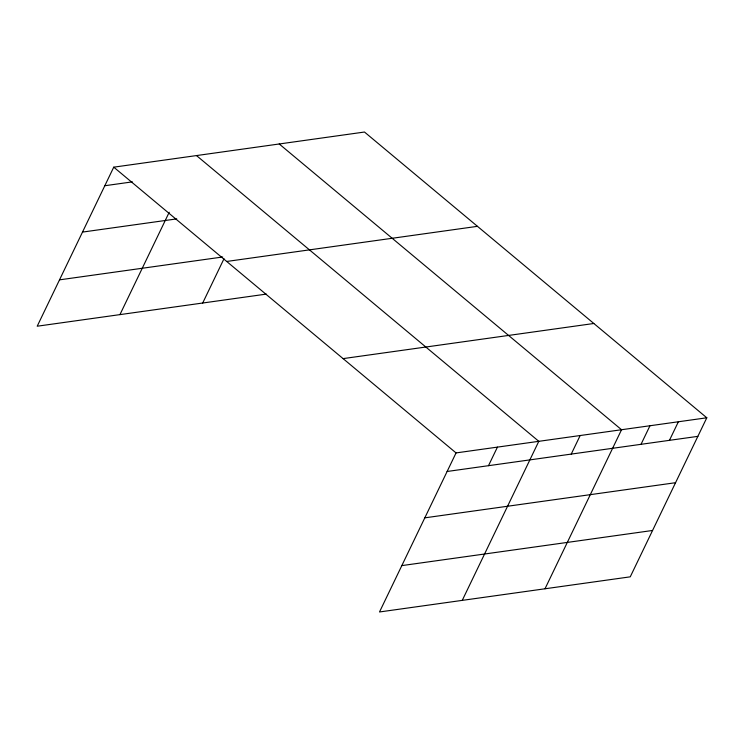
<?xml version="1.0" encoding="UTF-8"?>
<svg xmlns="http://www.w3.org/2000/svg" width="744" height="744" viewBox="0 0 744 744"><rect width="100%" height="100%" fill="white"/><g stroke="black" fill="none" stroke-linecap="round" stroke-linejoin="round"><path stroke-width="1.12" d="M706.8 417.784L456.053 452.919L379.514 611.968L630.252 576.832L706.8 417.784L364.486 132.032L113.748 167.168L37.2 326.216L266.343 294.103M119.942 314.619L169.214 212.254M202.694 303.031L224.009 258.726M488.492 465.688L497.429 447.125M462.257 600.371L538.805 441.322L196.49 155.57M571.243 454.091L580.171 435.528M544.999 588.783L621.547 429.734L279.233 143.983M641.03 444.317L649.968 425.745M669.451 440.336L678.379 421.764M104.811 185.73L132.395 181.871M82.5 232.091L176.737 218.885M59.511 279.856L222.698 256.987M226.706 261.46L477.453 226.334M343.096 358.617L593.833 323.491M447.125 471.482L697.863 436.356M424.815 517.843L675.552 482.707M401.825 565.607L652.562 530.472M113.748 167.168L456.053 452.919"/></g></svg>
